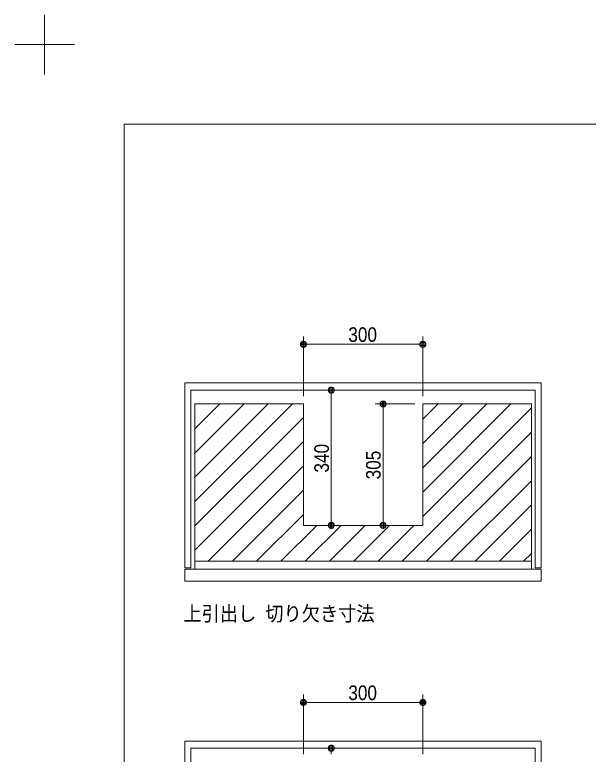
# Model space of a CAD drawing. Units: millimetres, scale not verified. Extents: x -6062 to 6062, y -3045 to 3045.
# Drawn here: x -6062 to -4622, y 1187 to 3045 of the extents above; entities that cross this region are included whole.
import ezdxf
from ezdxf.enums import TextEntityAlignment as Align

# ---------------------------------------------------------------- set-up
doc = ezdxf.new("R2010")
doc.units = ezdxf.units.MM
doc.header["$LTSCALE"] = 20
for name, color, linetype, lineweight in [('0-0_1図面枠', 7, 'Continuous', 9), ('0-1_2寸法-1', 7, 'Continuous', 9), ('0-2_0', 7, 'Continuous', 9), ('0-3_5ボウル・キャビネット', 7, 'Continuous', 9)]:
    doc.layers.add(name, color=color, linetype=linetype, lineweight=lineweight)
doc.styles.add('ＭＳ ゴシック', font='')
doc.styles.add('ＭＳ Ｐゴシック', font='')
doc.styles.get('ＭＳ ゴシック').set_extended_font_data('MS Gothic')
doc.styles.get('ＭＳ Ｐゴシック').set_extended_font_data('MS PGothic')

# ---------------------------------------------------------------- blocks, each defined once
blk = doc.blocks.new('グループ')
at = {"layer": '0-0_1図面枠'}
for p, q in [((-84000, 57900), (-84000, 60900)), ((-85500, 59400), (-82500, 59400))]:
    blk.add_line(p, q, dxfattribs=at)
blk = doc.blocks.new('グループ-2')
at = {"layer": '0-0_1図面枠'}
blk.add_lwpolyline([(-80000, 55400), (80000, 55400), (80000, -55400), (-80000, -55400)], close=True, dxfattribs=at)
blk = doc.blocks.new('図面枠')
at = {"layer": '0-0_1図面枠'}
for name in ['グループ', 'グループ-2']:
    blk.add_blockref(name, (0, 0), dxfattribs=at)
blk = doc.blocks.new('_Dot')
at = {"layer": '0-2_0'}
for p, q in [((-10, 0), (-20, 0)), ((9.78, 2), (-9.78, 2)), ((7.99, 6), (-7.99, 6)), ((9.16, -3.98), (-9.16, -3.98)), ((6, -7.98), (-6, -7.98))]:
    blk.add_line(p, q, dxfattribs=at)
for points in [[(10, 0), (9.92, 1.25), (9.69, 2.49), (9.3, 3.68), (8.76, 4.82), (8.09, 5.88), (7.29, 6.85), (6.37, 7.71), (5.36, 8.44), (4.26, 9.05), (3.09, 9.51), (1.87, 9.82), (0.63, 9.98), (-0.63, 9.98), (-1.87, 9.82), (-3.09, 9.51), (-4.26, 9.05), (-5.36, 8.44), (-6.37, 7.71), (-7.29, 6.85), (-8.09, 5.88), (-8.76, 4.82), (-9.3, 3.68), (-9.69, 2.49), (-9.92, 1.25), (-10, 0), (0, 0)], [(-10, 0), (-9.92, -1.25), (-9.69, -2.49), (-9.3, -3.68), (-8.76, -4.82), (-8.09, -5.88), (-7.29, -6.85), (-6.37, -7.71), (-5.36, -8.44), (-4.26, -9.05), (-3.09, -9.51), (-1.87, -9.82), (-0.63, -9.98), (0.63, -9.98), (1.87, -9.82), (3.09, -9.51), (4.26, -9.05), (5.36, -8.44), (6.37, -7.71), (7.29, -6.85), (8.09, -5.88), (8.76, -4.82), (9.3, -3.68), (9.69, -2.49), (9.92, -1.25), (10, 0), (0, 0)]]:
    blk.add_lwpolyline(points, close=True, dxfattribs=at)

msp = doc.modelspace()

# ---------------------------------------------------------------- linework, layer by layer
at = {"layer": '0-1_2寸法-1'}
for p, q in [((-5337.5, 2087), (-5337.5, 2237)), ((-5037.5, 2087), (-5037.5, 2237)), ((-5322.49, 2217), (-5052.51, 2217)), ((-5157.5, 2102), (-5287.5, 2102)), ((-5267.5, 2086.99), (-5267.5, 1777.01)), ((-5057.5, 2067), (-5157.5, 2067)), ((-5137.5, 2051.99), (-5137.5, 1777.01)), ((-5157.5, 1762), (-5287.5, 1762)), ((-5057.5, 1762), (-5157.5, 1762)), ((-5337.5, 1187), (-5337.5, 1337)), ((-5037.5, 1187), (-5037.5, 1337)), ((-5322.49, 1317), (-5052.51, 1317)), ((-5157.5, 1202), (-5287.5, 1202))]:
    msp.add_line(p, q, dxfattribs=at)
at = {"layer": '0-3_5ボウル・キャビネット'}
for p, q in [((-5610, 2065.62), (-5608.62, 2067)), ((-5610, 2004.66), (-5547.66, 2067)), ((-5610, 1943.7), (-5486.7, 2067)), ((-5610, 1882.74), (-5425.74, 2067)), ((-5610, 1821.78), (-5364.78, 2067)), ((-5037.5, 2028.52), (-4999.02, 2067)), ((-5037.5, 1967.56), (-4938.06, 2067)), ((-5037.5, 1906.6), (-4877.1, 2067)), ((-5037.5, 1845.64), (-4816.14, 2067)), ((-5037.5, 1784.68), (-4765, 2057.18)), ((-5610, 1760.82), (-5337.5, 2033.32)), ((-5089.22, 1672), (-4765, 1996.22)), ((-5610, 1699.86), (-5337.5, 1972.36)), ((-5028.26, 1672), (-4765, 1935.26)), ((-5576.9, 1672), (-5337.5, 1911.4)), ((-4967.3, 1672), (-4765, 1874.3)), ((-5515.94, 1672), (-5337.5, 1850.44)), ((-4906.34, 1672), (-4765, 1813.34)), ((-5454.98, 1672), (-5337.5, 1789.48)), ((-5394.02, 1672), (-5304.02, 1762)), ((-5333.06, 1672), (-5243.06, 1762)), ((-5272.1, 1672), (-5182.1, 1762)), ((-5211.14, 1672), (-5121.14, 1762)), ((-5150.18, 1672), (-5060.18, 1762)), ((-4845.38, 1672), (-4765, 1752.38)), ((-4784.42, 1672), (-4765, 1691.42))]:
    msp.add_line(p, q, dxfattribs=at)
for points in [[(-5635, 1655), (-5620, 1655), (-5620, 2102), (-4755, 2102), (-4755, 1655), (-4740, 1655), (-4740, 2120), (-5635, 2120)], [(-5037.5, 1762), (-5337.5, 1762), (-5337.5, 1787), (-5337.5, 2067), (-5610, 2067), (-5610, 1672), (-4765, 1672), (-4765, 2067), (-5037.5, 2067), (-5037.5, 1787)], [(-5037.5, 1762), (-5337.5, 1762), (-5337.5, 1787), (-5337.5, 2067), (-5610, 2067), (-5610, 1672), (-4765, 1672), (-4765, 2067), (-5037.5, 2067), (-5037.5, 1787)], [(-5610, 1672), (-4765, 1672), (-4765, 1652), (-5610, 1652)], [(-5635, 1652), (-4740, 1652), (-4740, 1622), (-5635, 1622)], [(-5635, 755), (-5620, 755), (-5620, 1202), (-4755, 1202), (-4755, 755), (-4740, 755), (-4740, 1220), (-5635, 1220)]]:
    msp.add_lwpolyline(points, close=True, dxfattribs=at)

# ---------------------------------------------------------------- block references
at = {"layer": '0-0_1図面枠', "xscale": 0.05, "yscale": 0.05}
msp.add_blockref('図面枠', (-1787.5, 0), dxfattribs=at)
at = {"layer": '0-1_2寸法-1', "xscale": 0.7503418, "yscale": 0.7503418}
for p, rotation in [((-5337.5, 2217), 180), ((-5267.5, 2102), 90), ((-5137.5, 2067), 90), ((-5267.5, 1762), 270), ((-5137.5, 1762), 270), ((-5337.5, 1317), 180), ((-5267.5, 1202), 90)]:
    msp.add_blockref('_Dot', p, dxfattribs=dict(at, rotation=rotation))
for p in [(-5037.5, 2217), (-5037.5, 1317)]:
    msp.add_blockref('_Dot', p, dxfattribs=at)

# ---------------------------------------------------------------- texts
at = {"layer": '0-0_1図面枠', "style": 'ＭＳ ゴシック', "width": 0.9}
msp.add_text('上引出し 切り欠き寸法', height=37.24, dxfattribs=at).set_placement((-5638.75, 1510.53), align=Align.BOTTOM_LEFT)
at = {"layer": '0-1_2寸法-1', "style": 'ＭＳ Ｐゴシック', "width": 0.9}
for p in [(-5224.78, 2212.04), (-5224.78, 1312.04)]:
    msp.add_text('300', height=36.66, dxfattribs=at).set_placement(p, align=Align.BOTTOM_LEFT)
for s, p in [('340', (-5262.54, 1894.72)), ('305', (-5132.54, 1877.61))]:
    msp.add_text(s, height=36.66, rotation=90, dxfattribs=at).set_placement(p, align=Align.BOTTOM_LEFT)

doc.saveas('drawing.dxf')
